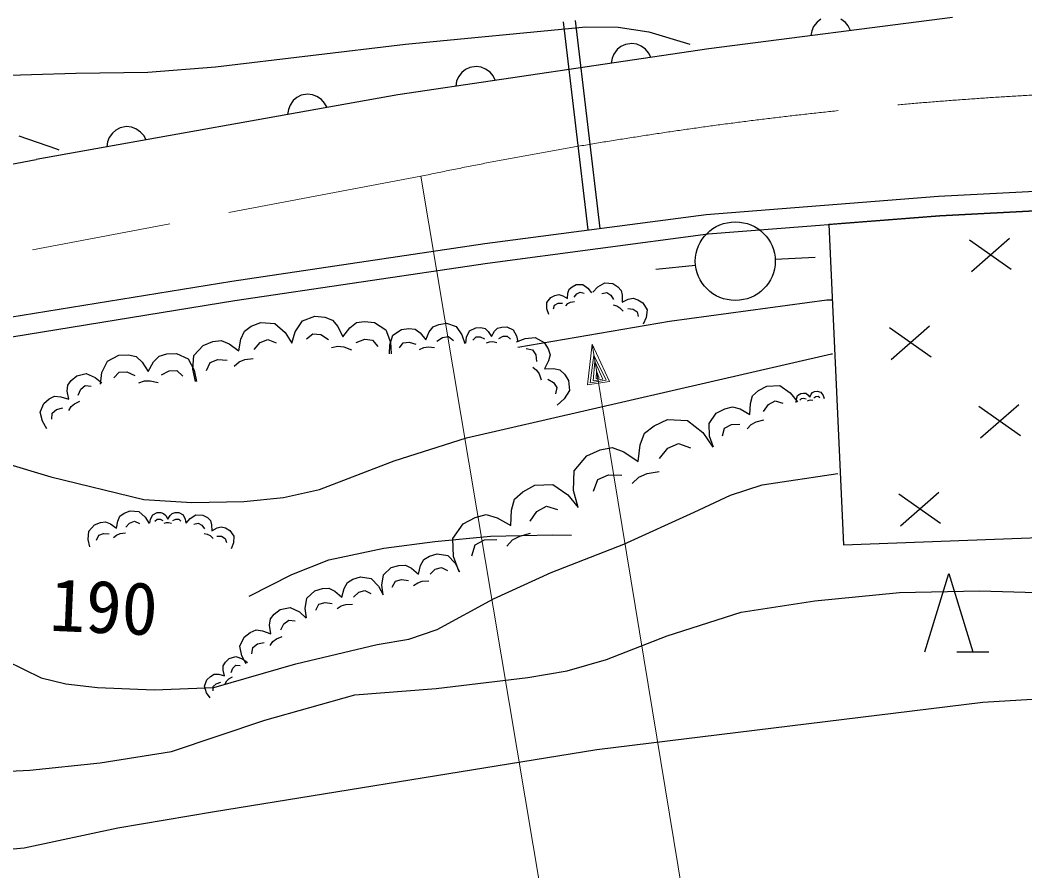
# Model space of a CAD drawing. Units: millimetres, scale not verified. Extents: x 40000 to 680000, y 20000 to 380000.
# Drawn here: x 365082 to 390194, y 283343 to 304594 of the extents above; entities that cross this region are included whole.
import ezdxf
from ezdxf.enums import TextEntityAlignment as Align

# ---------------------------------------------------------------- set-up
doc = ezdxf.new("R2010")
doc.units = ezdxf.units.MM
doc.header["$LTSCALE"] = 1000
doc.linetypes.add('CHAIN', pattern=[18.5, 12, -1.5, 3.5, -1.5])
for name, color, linetype, lineweight in [('S-BGD', 7, 'Continuous', 25), ('S-BMK', 2, 'CHAIN', 13), ('S-STR-HTXT', 7, 'Continuous', 13)]:
    doc.layers.add(name, color=color, linetype=linetype, lineweight=lineweight)
doc.styles.add('ＭＳ ゴシック', font='')
doc.styles.get('ＭＳ ゴシック').set_extended_font_data('MS Gothic')

msp = doc.modelspace()

# ---------------------------------------------------------------- linework, layer by layer
at = {"layer": 'S-BGD'}
for p, q in [((388382, 304663), (382294, 303880)), ((385090, 304616), (384999, 304545)), ((385706, 304537), (385594, 304621)), ((379277, 299352), (378663, 304553)), ((379575, 299386), (378961, 304587)), ((384913, 304435), (384866, 304330)), ((384999, 304545), (384913, 304435)), ((385778, 304447), (385706, 304537)), ((385833, 304335), (385778, 304447)), ((384866, 304330), (384842, 304208)), ((382294, 303880), (374521, 302731)), ((380007, 303859), (379923, 303747)), ((380096, 303932), (380007, 303859)), ((380209, 303988), (380096, 303932)), ((380367, 304012), (380209, 303988)), ((380492, 303990), (380367, 304012)), ((380600, 303947), (380492, 303990)), ((380713, 303864), (380600, 303947)), ((380788, 303776), (380713, 303864)), ((379878, 303642), (379857, 303519)), ((379923, 303747), (379878, 303642)), ((380845, 303666), (380788, 303776)), ((376210, 303357), (376120, 303284)), ((376323, 303414), (376210, 303357)), ((376481, 303437), (376323, 303414)), ((376605, 303416), (376481, 303437)), ((376713, 303372), (376605, 303416)), ((376827, 303290), (376713, 303372)), ((376036, 303173), (375992, 303067)), ((376120, 303284), (376036, 303173)), ((376901, 303202), (376827, 303290)), ((376959, 303091), (376901, 303202)), ((375992, 303067), (375970, 302945)), ((374521, 302731), (365481, 301111)), ((371996, 302657), (371909, 302582)), ((372107, 302717), (371996, 302657)), ((372264, 302745), (372107, 302717)), ((372390, 302728), (372264, 302745)), ((372499, 302687), (372390, 302728)), ((372615, 302609), (372499, 302687)), ((372692, 302523), (372615, 302609)), ((371787, 302361), (371769, 302238)), ((371828, 302468), (371787, 302361)), ((371909, 302582), (371828, 302468)), ((372753, 302414), (372692, 302523)), ((367476, 301848), (367389, 301772)), ((367587, 301907), (367476, 301848)), ((367744, 301936), (367587, 301907)), ((367870, 301918), (367744, 301936)), ((367979, 301878), (367870, 301918)), ((368095, 301799), (367979, 301878)), ((367308, 301658), (367267, 301551)), ((367389, 301772), (367308, 301658)), ((368172, 301713), (368095, 301799)), ((368233, 301604), (368172, 301713)), ((367267, 301551), (367249, 301428)), ((354833, 299074), (365481, 301111)), ((388035, 300193), (394554, 300541)), ((382225, 299741), (388035, 300193)), ((388068, 299704), (394570, 300050)), ((394570, 300050), (388068, 299704)), ((376698, 299011), (382225, 299741)), ((382278, 299253), (388068, 299704)), ((388068, 299704), (385297, 299488)), ((385297, 299488), (385664, 291491)), ((376765, 298525), (382278, 299253)), ((389854, 298364), (388813, 299094)), ((388856, 298311), (389811, 299148)), ((370375, 298073), (376698, 299011)), ((383954, 298622), (384953, 298670)), ((370450, 297588), (376765, 298525)), ((381962, 298468), (380968, 298362)), ((362864, 296856), (370375, 298073)), ((378770, 297775), (378801, 297871)), ((378801, 297871), (378876, 297935)), ((378876, 297935), (378982, 297988)), ((378982, 297988), (379143, 297990)), ((379143, 297990), (379273, 297897)), ((379273, 297897), (379360, 297782)), ((379398, 297801), (379521, 297933)), ((379521, 297933), (379694, 298033)), ((379694, 298033), (379894, 298011)), ((379894, 298011), (380020, 297931)), ((380020, 297931), (380104, 297843)), ((380104, 297843), (380131, 297720)), ((362953, 296374), (370450, 297588)), ((378247, 297538), (378342, 297665)), ((378342, 297665), (378449, 297719)), ((378449, 297719), (378545, 297741)), ((378545, 297741), (378642, 297711)), ((378642, 297711), (378761, 297638)), ((378761, 297638), (378770, 297775)), ((378838, 297545), (378934, 297567)), ((378933, 297672), (378996, 297757)), ((378996, 297757), (379081, 297800)), ((379081, 297800), (379178, 297770)), ((379623, 297763), (379747, 297789)), ((379747, 297789), (379848, 297725)), ((379848, 297725), (379916, 297612)), ((380131, 297720), (380125, 297549)), ((380125, 297549), (380282, 297624)), ((380282, 297624), (380406, 297650)), ((380406, 297650), (380523, 297611)), ((380523, 297611), (380649, 297531)), ((378249, 297380), (378247, 297538)), ((378294, 297243), (378249, 297380)), ((378410, 297382), (378441, 297477)), ((378441, 297477), (378527, 297520)), ((378527, 297520), (378634, 297521)), ((378721, 297459), (378774, 297512)), ((378774, 297512), (378838, 297545)), ((379901, 297481), (379993, 297458)), ((379993, 297458), (380068, 297410)), ((380068, 297410), (380153, 297321)), ((380268, 297388), (380401, 297373)), ((380401, 297373), (380502, 297309)), ((380649, 297531), (380751, 297361)), ((380751, 297361), (380729, 297165)), ((371955, 296809), (372136, 297085)), ((372136, 297085), (372451, 297199)), ((372451, 297199), (372699, 297173)), ((372699, 297173), (372893, 297102)), ((372893, 297102), (373025, 296940)), ((373489, 297038), (373693, 297066)), ((373693, 297066), (373942, 297039)), ((380502, 297309), (380529, 297187)), ((380729, 297165), (380656, 297001)), ((370601, 296624), (370687, 296823)), ((370687, 296823), (370861, 296946)), ((370861, 296946), (371102, 297042)), ((371102, 297042), (371449, 297014)), ((371449, 297014), (371711, 296787)), ((373025, 296940), (373147, 296680)), ((373147, 296680), (373324, 296908)), ((373324, 296908), (373489, 297038)), ((373942, 297039), (374223, 296861)), ((374223, 296861), (374340, 296552)), ((374401, 296723), (374611, 296864)), ((374611, 296864), (374799, 296890)), ((374799, 296890), (374955, 296874)), ((374955, 296874), (375083, 296779)), ((375309, 296810), (375406, 296936)), ((375406, 296936), (375551, 296994)), ((375551, 296994), (375740, 297020)), ((375740, 297020), (375981, 296940)), ((375981, 296940), (376126, 296734)), ((376242, 296675), (376316, 296830)), ((376316, 296830), (376470, 296911)), ((376470, 296911), (376600, 296914)), ((376600, 296914), (376704, 296891)), ((376704, 296891), (376784, 296817)), ((376784, 296817), (376866, 296691)), ((376866, 296691), (376940, 296821)), ((376940, 296821), (377016, 296899)), ((377016, 296899), (377120, 296927)), ((377120, 296927), (377249, 296931)), ((377249, 296931), (377407, 296858)), ((377407, 296858), (377489, 296707)), ((387852, 296174), (386810, 296904)), ((386854, 296120), (387808, 296957)), ((369655, 296470), (369896, 296565)), ((369896, 296565), (370109, 296594)), ((370109, 296594), (370311, 296509)), ((370553, 296330), (370601, 296624)), ((371084, 296540), (371277, 296616)), ((371277, 296616), (371480, 296531)), ((371711, 296787), (371875, 296523)), ((371872, 296521), (371955, 296809)), ((372237, 296630), (372402, 296761)), ((372402, 296761), (372601, 296739)), ((372601, 296739), (372789, 296620)), ((373484, 296545), (373694, 296622)), ((373694, 296622), (373893, 296600)), ((373893, 296600), (374025, 296438)), ((374320, 296486), (374401, 296723)), ((375083, 296779), (375223, 296610)), ((375223, 296610), (375309, 296810)), ((375497, 296572), (375637, 296667)), ((375637, 296667), (375787, 296688)), ((375787, 296688), (375916, 296592)), ((376126, 296734), (376195, 296518)), ((376220, 296521), (376242, 296675)), ((376400, 296603), (376476, 296681)), ((376476, 296681), (376580, 296684)), ((376580, 296684), (376685, 296635)), ((376740, 296535), (376817, 296562)), ((376817, 296562), (376895, 296564)), ((376895, 296564), (377000, 296542)), ((377049, 296645), (377152, 296699)), ((377152, 296699), (377256, 296701)), ((377256, 296701), (377336, 296627)), ((377489, 296707), (377520, 296555)), ((377491, 296554), (377704, 296642)), ((377704, 296642), (377958, 296667)), ((377958, 296667), (378176, 296538)), ((369424, 296214), (369655, 296470)), ((370311, 296509), (370553, 296330)), ((370930, 296369), (371084, 296540)), ((372866, 296415), (373021, 296447)), ((373021, 296447), (373170, 296431)), ((373170, 296431), (373363, 296361)), ((374314, 296259), (374320, 296486)), ((374340, 296552), (374357, 296254)), ((374561, 296406), (374658, 296532)), ((374658, 296532), (374809, 296553)), ((374809, 296553), (374970, 296500)), ((375066, 296363), (375174, 296415)), ((375174, 296415), (375287, 296431)), ((375287, 296431), (375443, 296414)), ((377730, 296394), (377887, 296359)), ((377887, 296359), (377968, 296233)), ((378176, 296538), (378278, 296381)), ((378278, 296381), (378327, 296235)), ((367129, 295788), (367265, 296074)), ((367265, 296074), (367549, 296223)), ((367549, 296223), (367789, 296230)), ((367789, 296230), (367982, 296188)), ((367982, 296188), (368130, 296051)), ((368418, 296059), (368558, 296204)), ((368558, 296204), (368748, 296257)), ((368748, 296257), (368988, 296263)), ((368988, 296263), (369280, 296130)), ((369280, 296130), (369432, 295852)), ((369396, 295873), (369424, 296214)), ((369830, 296044), (370023, 296120)), ((370023, 296120), (370255, 296102)), ((370554, 296055), (370699, 296113)), ((370699, 296113), (370911, 296141)), ((377968, 296233), (377985, 296067)), ((378291, 296080), (378192, 295886)), ((378327, 296235), (378291, 296080)), ((368130, 296051), (368281, 295820)), ((368281, 295820), (368418, 296059)), ((368619, 295735), (368808, 295834)), ((368808, 295834), (369000, 295840)), ((369000, 295840), (369148, 295702)), ((369464, 295570), (369396, 295873)), ((369432, 295852), (369488, 295570)), ((369744, 295845), (369830, 296044)), ((370429, 295951), (370554, 296055)), ((377897, 295924), (377991, 295850)), ((377991, 295850), (378051, 295755)), ((378192, 295886), (378413, 295891)), ((378413, 295891), (378570, 295857)), ((378570, 295857), (378684, 295751)), ((366275, 295474), (366362, 295592)), ((366362, 295592), (366499, 295707)), ((366499, 295707), (366733, 295763)), ((366733, 295763), (366956, 295671)), ((366956, 295671), (367123, 295532)), ((367090, 295504), (367129, 295788)), ((367421, 295655), (367561, 295800)), ((367561, 295800), (367753, 295805)), ((367753, 295805), (367948, 295716)), ((368049, 295531), (368191, 295582)), ((368191, 295582), (368335, 295586)), ((368335, 295586), (368529, 295544)), ((378051, 295755), (378101, 295609)), ((378270, 295626), (378415, 295540)), ((378684, 295751), (378785, 295593)), ((378785, 295593), (378811, 295344)), ((366263, 295325), (366275, 295474)), ((366297, 295122), (366263, 295325)), ((366536, 295228), (366599, 295373)), ((366599, 295373), (366709, 295465)), ((366709, 295465), (366861, 295453)), ((378415, 295540), (378496, 295414)), ((378496, 295414), (378461, 295260)), ((378811, 295344), (378679, 295130)), ((383389, 295209), (383534, 295341)), ((383534, 295341), (383745, 295454)), ((383745, 295454), (384066, 295466)), ((384066, 295466), (384331, 295286)), ((384883, 295295), (384937, 295317)), ((384937, 295317), (385006, 295326)), ((385006, 295326), (385095, 295297)), ((365676, 295021), (365813, 295135)), ((365813, 295135), (365946, 295200)), ((365946, 295200), (366099, 295188)), ((366099, 295188), (366297, 295122)), ((366441, 295010), (366574, 295075)), ((378679, 295130), (378507, 294979)), ((383332, 295017), (383389, 295209)), ((383784, 294992), (383952, 295082)), ((383952, 295082), (384148, 295026)), ((384331, 295286), (384512, 295061)), ((384481, 295045), (384483, 295128)), ((384483, 295128), (384513, 295216)), ((384513, 295216), (384590, 295268)), ((384573, 295099), (384608, 295146)), ((384590, 295268), (384660, 295278)), ((384608, 295146), (384664, 295154)), ((384660, 295278), (384717, 295272)), ((384664, 295154), (384723, 295134)), ((384717, 295272), (384765, 295237)), ((384759, 295084), (384798, 295103)), ((384765, 295237), (384816, 295175)), ((384798, 295103), (384840, 295109)), ((384816, 295175), (384848, 295249)), ((384840, 295109), (384897, 295103)), ((384848, 295249), (384883, 295295)), ((384917, 295161), (384968, 295196)), ((384968, 295196), (385024, 295204)), ((385024, 295204), (385071, 295169)), ((385095, 295297), (385149, 295221)), ((385149, 295221), (385174, 295142)), ((365582, 294803), (365676, 295021)), ((365886, 294779), (365996, 294870)), ((365996, 294870), (366152, 294908)), ((366300, 294846), (366359, 294941)), ((366359, 294941), (366441, 295010)), ((382482, 294775), (382693, 294888)), ((382693, 294888), (382884, 294937)), ((382884, 294937), (383080, 294881)), ((383080, 294881), (383321, 294743)), ((383321, 294743), (383332, 295017)), ((383662, 294819), (383784, 294992)), ((390085, 294209), (389043, 294939)), ((389086, 294156), (390041, 294992)), ((365639, 294573), (365582, 294803)), ((365752, 294388), (365639, 294573)), ((365874, 294629), (365886, 294779)), ((380926, 294463), (381263, 294614)), ((381263, 294614), (381759, 294596)), ((381759, 294596), (382145, 294290)), ((382299, 294515), (382482, 294775)), ((383353, 294491), (383479, 294559)), ((383479, 294559), (383670, 294608)), ((380688, 294277), (380926, 294463)), ((382311, 294199), (382299, 294515)), ((382633, 294211), (382690, 294403)), ((382690, 294403), (382858, 294494)), ((382858, 294494), (383073, 294502)), ((383249, 294382), (383353, 294491)), ((380578, 293989), (380688, 294277)), ((382145, 294290), (382396, 293924)), ((382408, 293929), (382311, 294199)), ((379243, 293711), (379580, 293862)), ((379580, 293862), (379880, 293916)), ((379880, 293916), (380174, 293808)), ((380174, 293808), (380529, 293568)), ((380529, 293568), (380578, 293989)), ((381062, 293647), (381270, 293899)), ((381270, 293899), (381539, 294019)), ((381539, 294019), (381833, 293911)), ((378931, 293333), (379243, 293711)), ((378913, 292846), (378931, 293333)), ((380750, 293268), (381050, 293322)), ((379409, 292828), (379519, 293117)), ((379519, 293117), (379788, 293237)), ((379788, 293237), (380119, 293225)), ((380376, 293021), (380548, 293178)), ((380548, 293178), (380750, 293268)), ((377440, 292627), (377646, 292814)), ((377646, 292814), (377943, 292975)), ((377943, 292975), (378399, 292993)), ((378399, 292993), (378774, 292739)), ((379030, 292420), (378913, 292846)), ((387084, 291965), (388039, 292802)), ((377360, 292355), (377440, 292627)), ((378774, 292739), (379031, 292420)), ((388082, 292018), (387040, 292749)), ((367683, 292280), (367832, 292339)), ((367832, 292339), (368046, 292321)), ((368046, 292321), (368206, 292181)), ((377345, 291967), (377360, 292355)), ((377828, 292075), (378000, 292320)), ((378000, 292320), (378238, 292449)), ((378238, 292449), (378516, 292370)), ((366941, 291989), (367089, 292047)), ((367089, 292047), (367220, 292065)), ((367220, 292065), (367345, 292012)), ((367493, 291901), (367523, 292082)), ((367523, 292082), (367576, 292205)), ((367576, 292205), (367683, 292280)), ((367820, 292030), (367939, 292076)), ((367939, 292076), (368064, 292024)), ((368206, 292181), (368307, 292018)), ((368327, 292026), (368345, 292132)), ((368345, 292132), (368399, 292238)), ((368399, 292238), (368507, 292291)), ((368453, 292079), (368507, 292132)), ((368507, 292291), (368597, 292291)), ((368507, 292132), (368579, 292132)), ((368579, 292132), (368651, 292096)), ((368597, 292291), (368669, 292273)), ((368669, 292273), (368723, 292220)), ((368687, 292026), (368741, 292044)), ((368723, 292220), (368777, 292132)), ((368741, 292044), (368795, 292044)), ((368777, 292132), (368831, 292220)), ((368795, 292044), (368867, 292026)), ((368831, 292220), (368885, 292273)), ((368885, 292273), (368957, 292291)), ((368903, 292096), (368975, 292132)), ((368957, 292291), (369047, 292291)), ((368975, 292132), (369047, 292132)), ((369047, 292291), (369155, 292238)), ((369047, 292132), (369101, 292079)), ((369155, 292238), (369209, 292132)), ((369209, 292132), (369227, 292026)), ((369230, 292026), (369330, 292146)), ((369330, 292146), (369476, 292240)), ((369476, 292240), (369650, 292230)), ((369650, 292230), (369763, 292166)), ((369763, 292166), (369840, 292093)), ((369840, 292093), (369868, 291989)), ((376157, 292010), (376455, 292171)), ((376455, 292171), (376726, 292241)), ((376726, 292241), (377003, 292162)), ((377003, 292162), (377345, 291967)), ((366780, 291622), (366798, 291832)), ((366798, 291832), (366941, 291989)), ((367345, 292012), (367493, 291901)), ((367725, 291925), (367820, 292030)), ((369427, 292003), (369533, 292031)), ((369533, 292031), (369623, 291980)), ((369623, 291980), (369687, 291885)), ((369868, 291989), (369871, 291840)), ((369871, 291840), (370004, 291913)), ((370004, 291913), (370110, 291941)), ((370110, 291941), (370213, 291912)), ((370213, 291912), (370326, 291848)), ((370326, 291848), (370422, 291706)), ((375898, 291642), (376157, 292010)), ((385664, 291491), (395276, 291840)), ((366822, 291435), (366780, 291622)), ((366994, 291604), (367048, 291727)), ((367048, 291727), (367167, 291773)), ((367167, 291773), (367309, 291762)), ((367416, 291668), (367493, 291732)), ((367493, 291732), (367582, 291767)), ((367582, 291767), (367713, 291785)), ((369681, 291771), (369761, 291755)), ((369761, 291755), (369829, 291717)), ((369829, 291717), (369906, 291644)), ((370003, 291707), (370119, 291700)), ((370119, 291700), (370209, 291649)), ((370209, 291649), (370238, 291545)), ((370422, 291706), (370412, 291535)), ((375916, 291194), (375898, 291642)), ((376452, 291484), (376690, 291613)), ((376690, 291613), (376994, 291624)), ((377244, 291455), (377390, 291610)), ((377390, 291610), (377569, 291707)), ((377569, 291707), (377840, 291777)), ((370412, 291535), (370356, 291390)), ((376372, 291212), (376452, 291484)), ((375093, 290974), (375172, 291121)), ((375172, 291121), (375314, 291205)), ((375314, 291205), (375505, 291262)), ((375505, 291262), (375769, 291219)), ((375769, 291219), (375954, 291028)), ((376053, 290812), (375916, 291194)), ((374164, 290735), (374358, 290917)), ((374358, 290917), (374549, 290974)), ((374549, 290974), (374714, 290983)), ((374714, 290983), (374864, 290905)), ((374864, 290905), (375037, 290752)), ((375037, 290752), (375093, 290974)), ((375328, 290757), (375457, 290879)), ((375457, 290879), (375610, 290925)), ((375610, 290925), (375760, 290847)), ((375954, 291028), (376063, 290815)), ((373182, 290398), (373261, 290545)), ((373261, 290545), (373402, 290629)), ((373402, 290629), (373593, 290686)), ((373593, 290686), (373858, 290643)), ((373858, 290643), (374043, 290452)), ((374119, 290476), (374164, 290735)), ((374384, 290432), (374464, 290579)), ((374464, 290579), (374616, 290625)), ((374616, 290625), (374793, 290596)), ((374916, 290469), (375019, 290541)), ((375019, 290541), (375134, 290576)), ((375134, 290576), (375299, 290584)), ((387694, 288814), (388294, 290775)), ((388294, 290775), (388894, 288814)), ((372252, 290159), (372446, 290341)), ((372446, 290341), (372638, 290399)), ((372638, 290399), (372802, 290407)), ((372802, 290407), (372952, 290329)), ((372952, 290329), (373126, 290176)), ((373126, 290176), (373182, 290398)), ((373417, 290182), (373546, 290303)), ((373546, 290303), (373699, 290349)), ((373699, 290349), (373849, 290271)), ((374043, 290452), (374152, 290239)), ((374152, 290239), (374119, 290476)), ((372208, 289900), (372252, 290159)), ((372552, 290003), (372705, 290049)), ((372705, 290049), (372881, 290021)), ((371435, 289757), (371585, 289871)), ((371585, 289871), (371835, 289920)), ((371835, 289920), (372065, 289813)), ((372065, 289813), (372235, 289659)), ((372240, 289663), (372208, 289900)), ((372473, 289856), (372552, 290003)), ((373005, 289894), (373108, 289966)), ((373108, 289966), (373222, 290000)), ((373222, 290000), (373387, 290009)), ((371318, 289479), (371338, 289636)), ((371338, 289636), (371435, 289757)), ((371675, 289515), (371795, 289607)), ((371795, 289607), (371955, 289587)), ((370685, 289185), (370835, 289299)), ((370835, 289299), (370978, 289361)), ((370978, 289361), (371138, 289342)), ((371138, 289342), (371345, 289263)), ((371345, 289263), (371318, 289479)), ((371601, 289365), (371675, 289515)), ((370575, 288959), (370685, 289185)), ((371015, 289012), (371182, 289044)), ((371335, 288972), (371402, 289070)), ((371402, 289070), (371492, 289139)), ((371492, 289139), (371635, 289201)), ((370625, 288714), (370575, 288959)), ((370875, 288763), (370895, 288920)), ((370895, 288920), (371015, 289012)), ((388494, 288814), (389294, 288814)), ((370160, 288467), (370217, 288556)), ((370217, 288556), (370311, 288645)), ((370311, 288645), (370477, 288696)), ((370477, 288696), (370641, 288639)), ((370735, 288515), (370625, 288714)), ((370641, 288639), (370768, 288546)), ((370158, 288359), (370160, 288467)), ((370192, 288214), (370158, 288359)), ((370359, 288301), (370398, 288409)), ((370398, 288409), (370473, 288479)), ((370473, 288479), (370583, 288477)), ((369691, 287953), (369749, 288114)), ((369749, 288114), (369843, 288202)), ((369843, 288202), (369935, 288255)), ((369935, 288255), (370046, 288253)), ((369986, 288019), (370097, 288053)), ((370046, 288253), (370192, 288214)), ((370207, 288015), (370245, 288087)), ((370245, 288087), (370301, 288140)), ((370301, 288140), (370394, 288192)), ((369743, 287789), (369691, 287953)), ((369832, 287662), (369743, 287789)), ((369909, 287840), (369911, 287949)), ((369911, 287949), (369986, 288019))]:
    msp.add_line(p, q, dxfattribs=at)
for points in [[(364252, 303202), (366478, 303267), (368277, 303296), (369966, 303429), (374717, 303995), (379224, 304427), (380027, 304416), (380793, 304305), (381816, 303997)], [(365050, 301703), (365996, 301378), (366052, 301357)], [(377525, 296423), (381313, 297071), (385247, 297609), (385385, 297604)], [(363377, 293929), (365854, 293186), (368177, 292620), (369378, 292546), (370671, 292572), (371669, 292670), (372565, 292868), (374428, 293584), (376235, 294160), (385364, 296255), (385385, 296259)], [(364046, 289040), (364724, 288599), (365612, 288167), (366224, 288013), (367021, 287927), (368433, 287862), (369928, 287922), (371973, 288515), (374009, 289002), (374797, 289133), (375505, 289371), (376914, 290135), (378355, 290797), (380170, 291503), (381931, 292301), (382835, 292725), (383624, 292990), (385518, 293273)], [(370805, 290205), (371874, 290744), (372801, 291110), (374174, 291400), (375445, 291572), (376837, 291704), (378390, 291737), (378863, 291731)], [(364131, 285804), (365330, 285858), (367087, 286039), (368865, 286324), (371199, 287108), (373447, 287744), (375481, 287895), (377769, 288176), (378754, 288343), (379740, 288627), (381253, 289211), (383102, 289805), (384942, 290086), (387063, 290297), (389060, 290340), (391058, 290284), (395640, 290042), (400435, 289890), (403384, 289788)], [(364354, 283846), (365183, 283921), (367527, 284419), (369894, 284817), (379494, 286376), (389141, 287559), (391197, 287681), (393541, 287711), (398338, 287620), (403033, 287423), (406747, 287020), (410385, 286523), (411145, 286304), (411903, 285968), (412973, 285355)]]:
    msp.add_lwpolyline(points, dxfattribs=at)
msp.add_ellipse((382956, 298573), major_axis=(1000, 0), ratio=0.981115, dxfattribs=at)
at = {"layer": 'S-BMK'}
msp.add_line((352124, 296348), (375095, 300693), dxfattribs=at)
msp.add_ellipse((396103, 204797), major_axis=(99974, 0), ratio=0.981115, start_param=1.306565, end_param=1.782513, dxfattribs=at)
at = {"layer": 'S-STR-HTXT'}
for p, q in [((375095, 300693), (379661, 273522)), ((379261, 295484), (379378, 296496)), ((379378, 296496), (384991, 262448)), ((379378, 296496), (379814, 295571)), ((379333, 295535), (379422, 296225)), ((379406, 295586), (379448, 296070)), ((379422, 296225), (379728, 295598)), ((379448, 296070), (379643, 295624)), ((379479, 295637), (379486, 295837)), ((379486, 295837), (379558, 295650)), ((379814, 295571), (379261, 295484)), ((379728, 295598), (379333, 295535)), ((379643, 295624), (379406, 295586)), ((379558, 295650), (379479, 295637))]:
    msp.add_line(p, q, dxfattribs=at)

# ---------------------------------------------------------------- texts
at = {"layer": 'S-STR-HTXT', "style": 'ＭＳ ゴシック'}
msp.add_text('190', height=1320, rotation=357.449, dxfattribs=at).set_placement((365783, 288947), align=Align.BOTTOM_LEFT)

doc.saveas('drawing.dxf')
